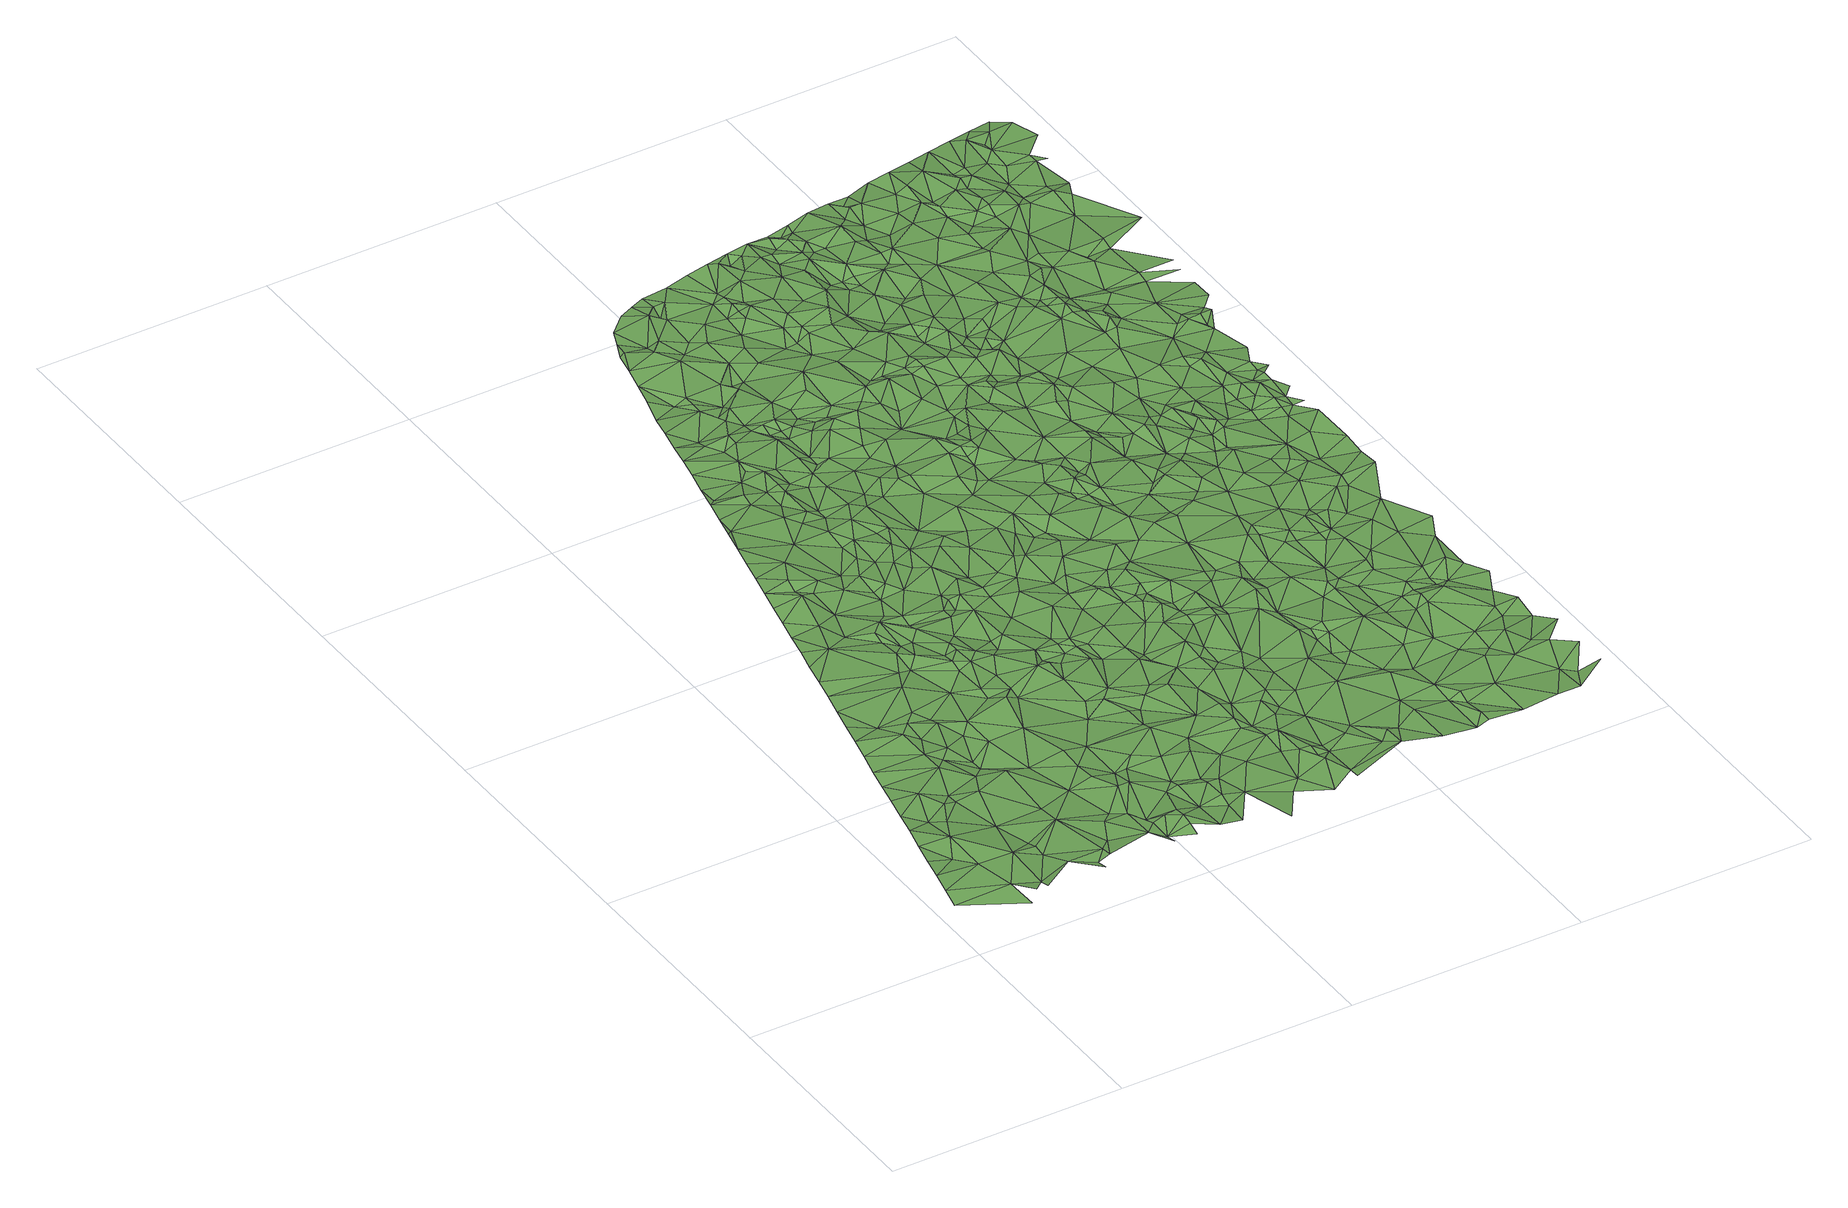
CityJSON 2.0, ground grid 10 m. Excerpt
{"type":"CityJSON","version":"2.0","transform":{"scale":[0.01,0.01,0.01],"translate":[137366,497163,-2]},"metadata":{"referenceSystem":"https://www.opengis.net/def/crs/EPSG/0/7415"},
"CityObjects":{
"plantcover1":{"type":"PlantCover","attributes":{"3df_class":"Forest","bgt_fysiekvoorkomen":"grasland agrarisch","bgt_status":"bestaand","identificatienamespace":"NL.IMGeo","begroeidterreindeeloptalud":"false","relatievehoogteligging":0,"aantal_punten":0},"geometry":[{"type":"MultiSurface","lod":"1","boundaries":[[[0,1,2]],[[0,3,4]],[[5,2,1]],[[6,7,4]],[[0,2,3]],[[8,7,6]],[[6,4,3]],[[6,9,8]],[[8,9,10]],[[3,9,6]],[[2,11,12]],[[10,13,14]],[[3,2,15]],[[10,9,13]],[[9,3,15]],[[15,2,12]],[[9,16,13]],[[14,17,18]],[[17,14,13]],[[19,12,20]],[[17,21,18]],[[9,22,16]],[[13,16,23]],[[15,22,9]],[[12,24,15]],[[13,23,17]],[[24,12,19]],[[23,16,25]],[[15,24,26]],[[15,26,27]],[[25,16,22]],[[27,22,15]],[[17,23,28]],[[21,17,29]],[[30,21,29]],[[25,28,23]],[[31,30,32]],[[28,29,17]],[[24,19,33]],[[25,22,34]],[[24,35,26]],[[36,37,19]],[[28,25,34]],[[26,35,27]],[[27,35,22]],[[30,29,32]],[[33,19,37]],[[31,38,39]],[[24,33,35]],[[40,41,39]],[[22,42,34]],[[28,34,43]],[[28,43,29]],[[31,32,38]],[[44,33,37]],[[42,22,35]],[[40,45,41]],[[39,38,40]],[[32,29,46]],[[44,47,33]],[[29,43,46]],[[33,47,35]],[[38,32,48]],[[49,43,34]],[[34,42,49]],[[32,46,50]],[[48,32,50]],[[40,38,51]],[[46,43,52]],[[53,35,47]],[[47,44,54]],[[38,48,51]],[[46,55,50]],[[55,46,52]],[[49,52,43]],[[56,42,35]],[[57,45,40]],[[57,58,45]],[[51,59,40]],[[60,35,53]],[[48,50,61]],[[48,61,51]],[[42,56,49]],[[54,53,47]],[[50,55,62]],[[60,56,35]],[[63,52,49]],[[64,55,52]],[[59,57,40]],[[58,65,66]],[[51,67,59]],[[61,50,62]],[[68,69,66]],[[51,61,67]],[[63,49,56]],[[63,64,52]],[[64,62,55]],[[53,54,70]],[[53,70,60]],[[71,69,68]],[[72,73,54]],[[65,58,57]],[[73,74,54]],[[61,75,67]],[[62,75,61]],[[54,74,70]],[[71,68,76]],[[68,66,65]],[[62,64,75]],[[60,77,56]],[[74,78,70]],[[79,59,67]],[[77,60,70]],[[56,80,63]],[[81,74,73]],[[59,79,57]],[[74,81,78]],[[82,64,63]],[[56,77,83]],[[73,84,85]],[[56,83,80]],[[67,75,79]],[[73,86,81]],[[87,76,68]],[[88,70,78]],[[64,82,75]],[[86,73,85]],[[87,89,76]],[[81,90,78]],[[63,80,91]],[[77,70,88]],[[63,91,82]],[[86,90,81]],[[92,65,57]],[[93,87,68]],[[65,94,68]],[[92,57,79]],[[83,77,95]],[[80,83,95]],[[85,96,86]],[[90,97,78]],[[88,78,97]],[[98,89,99]],[[93,68,100]],[[75,101,79]],[[77,88,95]],[[99,89,87]],[[82,102,75]],[[86,103,90]],[[100,68,94]],[[92,94,65]],[[80,104,91]],[[103,86,96]],[[99,105,98]],[[104,80,95]],[[91,104,82]],[[75,102,101]],[[106,87,93]],[[95,88,107]],[[90,103,97]],[[94,92,108]],[[109,92,79]],[[79,101,110]],[[100,111,93]],[[106,99,87]],[[112,113,105]],[[114,88,97]],[[88,114,107]],[[105,99,115]],[[79,110,109]],[[100,94,116]],[[94,108,116]],[[108,92,117]],[[112,105,115]],[[93,111,118]],[[95,107,119]],[[106,93,118]],[[103,96,120]],[[97,103,121]],[[95,119,104]],[[82,122,102]],[[111,100,116]],[[117,92,109]],[[123,120,96]],[[114,97,121]],[[104,124,82]],[[110,101,125]],[[106,126,99]],[[116,108,127]],[[99,126,115]],[[118,111,116]],[[125,101,102]],[[113,128,129]],[[128,113,112]],[[124,122,82]],[[130,108,117]],[[131,121,103]],[[108,130,127]],[[120,132,103]],[[109,110,133]],[[118,116,127]],[[114,134,107]],[[102,122,125]],[[135,112,115]],[[132,131,103]],[[119,107,134]],[[126,135,115]],[[110,125,136]],[[117,109,133]],[[121,137,114]],[[138,106,118]],[[126,106,139]],[[129,128,140]],[[133,110,136]],[[130,117,141]],[[127,142,118]],[[112,135,128]],[[121,131,137]],[[141,117,133]],[[127,130,143]],[[104,119,144]],[[145,120,123]],[[139,135,126]],[[145,132,120]],[[130,141,143]],[[127,143,142]],[[118,142,146]],[[147,106,138]],[[148,140,149]],[[138,118,150]],[[147,139,106]],[[151,131,132]],[[141,133,152]],[[118,146,150]],[[104,153,124]],[[154,114,137]],[[122,155,125]],[[156,133,136]],[[131,151,137]],[[134,114,154]],[[143,141,152]],[[119,134,144]],[[145,151,132]],[[128,157,140]],[[122,124,158]],[[125,155,136]],[[156,152,133]],[[148,149,159]],[[135,160,128]],[[157,149,140]],[[142,143,161]],[[139,160,135]],[[144,153,104]],[[161,143,152]],[[147,138,150]],[[155,156,136]],[[158,162,122]],[[163,146,142]],[[139,147,164]],[[157,128,160]],[[162,155,122]],[[151,165,137]],[[166,152,156]],[[150,146,167]],[[139,168,160]],[[139,164,168]],[[142,161,163]],[[124,169,158]],[[161,152,170]],[[171,145,172]],[[154,137,165]],[[149,173,159]],[[134,154,174]],[[153,175,124]],[[145,176,151]],[[134,174,144]],[[175,169,124]],[[147,150,177]],[[166,170,152]],[[147,178,164]],[[159,173,179]],[[146,163,167]],[[180,149,157]],[[168,164,178]],[[181,182,179]],[[156,155,183]],[[183,166,156]],[[147,177,178]],[[176,165,151]],[[169,184,158]],[[168,185,160]],[[184,162,158]],[[155,162,186]],[[157,160,187]],[[173,149,180]],[[154,165,174]],[[188,181,179]],[[189,150,167]],[[177,150,189]],[[190,145,171]],[[153,191,175]],[[192,170,166]],[[155,186,193]],[[194,161,170]],[[175,191,169]],[[163,161,194]],[[190,176,145]],[[183,155,193]],[[168,178,195]],[[173,188,179]],[[192,166,183]],[[144,196,153]],[[197,186,162]],[[185,187,160]],[[167,163,198]],[[185,168,195]],[[157,199,180]],[[186,197,193]],[[182,181,200]],[[174,196,144]],[[169,201,184]],[[191,201,169]],[[170,192,194]],[[202,178,177]],[[157,187,203]],[[191,153,196]],[[204,167,198]],[[199,157,203]],[[163,194,198]],[[205,162,184]],[[182,200,206]],[[167,204,189]],[[188,200,181]],[[195,178,202]],[[197,162,205]],[[207,183,193]],[[207,193,197]],[[180,208,173]],[[209,192,183]],[[174,165,210]],[[190,171,211]],[[187,185,212]],[[195,212,185]],[[198,213,204]],[[188,173,214]],[[176,215,165]],[[198,194,213]],[[177,216,202]],[[199,217,180]],[[201,191,196]],[[204,213,189]],[[192,218,194]],[[177,189,219]],[[207,220,183]],[[203,187,212]],[[176,190,221]],[[222,184,201]],[[207,197,205]],[[217,208,180]],[[220,209,183]],[[173,208,214]],[[223,224,206]],[[218,192,209]],[[177,219,216]],[[188,214,200]],[[174,225,196]],[[184,226,205]],[[203,227,199]],[[195,202,228]],[[200,223,206]],[[212,195,228]],[[189,213,229]],[[217,199,227]],[[210,225,174]],[[194,230,213]],[[212,231,203]],[[215,210,165]],[[207,232,220]],[[233,234,224]],[[207,205,232]],[[221,215,176]],[[235,201,196]],[[222,236,184]],[[218,230,194]],[[237,190,211]],[[208,217,238]],[[222,201,235]],[[189,229,219]],[[209,220,239]],[[208,238,214]],[[240,221,190]],[[184,236,226]],[[241,202,216]],[[227,203,231]],[[232,239,220]],[[232,205,226]],[[227,242,217]],[[202,241,228]],[[200,214,243]],[[244,212,228]],[[217,242,238]],[[190,237,240]],[[245,233,224]],[[246,234,247]],[[213,248,229]],[[244,231,212]],[[223,245,224]],[[230,248,213]],[[216,219,241]],[[214,238,249]],[[200,250,223]],[[233,247,234]],[[243,250,200]],[[239,232,251]],[[251,232,226]],[[225,252,196]],[[214,249,243]],[[253,218,209]],[[254,235,196]],[[253,209,239]],[[229,255,219]],[[211,256,237]],[[210,257,225]],[[249,238,258]],[[223,250,243]],[[215,257,210]],[[218,259,230]],[[227,260,242]],[[227,231,260]],[[261,215,221]],[[196,252,254]],[[240,261,221]],[[248,255,229]],[[238,242,262]],[[263,244,228]],[[241,263,228]],[[263,231,244]],[[235,264,222]],[[243,249,258]],[[265,251,226]],[[266,240,237]],[[241,219,267]],[[261,257,215]],[[238,262,258]],[[223,243,268]],[[269,239,251]],[[225,270,252]],[[265,226,236]],[[219,255,267]],[[266,271,240]],[[257,270,225]],[[253,259,218]],[[233,272,247]],[[240,271,261]],[[264,236,222]],[[245,223,273]],[[245,272,233]],[[268,243,258]],[[247,274,246]],[[275,246,274]],[[276,231,263]],[[277,248,230]],[[260,231,276]],[[278,266,237]],[[260,279,242]],[[256,278,237]],[[248,280,255]],[[242,279,262]],[[270,254,252]],[[254,264,235]],[[278,271,266]],[[251,265,269]],[[241,281,263]],[[245,273,272]],[[282,261,271]],[[261,283,257]],[[253,239,284]],[[259,277,230]],[[285,275,286]],[[265,236,287]],[[278,282,271]],[[287,236,288]],[[289,268,258]],[[264,288,236]],[[239,269,284]],[[258,262,289]],[[257,290,270]],[[241,267,291]],[[277,280,248]],[[292,247,272]],[[268,293,223]],[[276,263,281]],[[223,293,273]],[[286,275,274]],[[294,267,255]],[[281,241,291]],[[257,283,290]],[[285,286,295]],[[262,279,289]],[[270,296,254]],[[280,294,255]],[[292,274,247]],[[260,276,297]],[[298,259,253]],[[260,297,279]],[[282,299,261]],[[296,264,254]],[[272,273,300]],[[268,289,301]],[[302,303,256]],[[299,283,261]],[[304,282,278]],[[256,305,278]],[[291,267,294]],[[265,287,306]],[[298,253,284]],[[295,286,307]],[[265,306,269]],[[308,287,288]],[[308,288,264]],[[309,277,259]],[[310,276,281]],[[301,293,268]],[[290,311,270]],[[286,274,312]],[[292,272,313]],[[283,314,290]],[[273,293,300]],[[307,286,312]],[[259,298,309]],[[310,297,276]],[[300,313,272]],[[277,315,280]],[[316,264,296]],[[301,289,317]],[[318,274,292]],[[282,304,299]],[[289,279,319]],[[270,320,296]],[[280,315,294]],[[299,314,283]],[[291,321,281]],[[297,319,279]],[[278,305,304]],[[270,311,320]],[[316,308,264]],[[314,311,290]],[[312,274,322]],[[284,269,323]],[[317,324,301]],[[294,321,291]],[[325,317,289]],[[274,318,322]],[[301,324,293]],[[292,326,318]],[[322,307,312]],[[326,292,313]],[[256,303,305]],[[327,328,329]],[[330,327,295]],[[284,331,298]],[[293,332,300]],[[308,333,287]],[[296,334,316]],[[330,295,307]],[[300,335,313]],[[287,333,306]],[[336,277,309]],[[325,289,319]],[[332,335,300]],[[269,306,323]],[[336,315,277]],[[317,325,324]],[[322,318,326]],[[304,337,299]],[[297,310,338]],[[298,339,309]],[[324,340,293]],[[320,334,296]],[[281,341,310]],[[293,340,332]],[[314,299,342]],[[314,342,311]],[[328,343,329]],[[344,328,327]],[[345,308,316]],[[345,316,334]],[[284,323,331]],[[305,337,304]],[[319,297,338]],[[346,313,335]],[[321,347,281]],[[332,348,335]],[[349,294,315]],[[298,350,339]],[[350,298,331]],[[332,340,348]],[[351,307,322]],[[349,321,294]],[[348,346,335]],[[326,313,352]],[[353,338,310]],[[327,330,344]],[[341,281,347]],[[311,354,320]],[[355,343,328]],[[356,340,324]],[[339,357,309]],[[309,357,336]],[[322,326,358]],[[351,330,307]],[[359,334,320]],[[325,360,324]],[[361,348,340]],[[345,334,359]],[[346,352,313]],[[305,362,337]],[[311,342,354]],[[323,306,363]],[[353,310,341]],[[315,336,364]],[[365,308,345]],[[366,350,331]],[[346,348,361]],[[355,328,344]],[[308,365,333]],[[323,366,331]],[[367,306,333]],[[325,319,368]],[[305,303,362]],[[337,369,299]],[[343,355,370]],[[306,367,363]],[[364,349,315]],[[349,347,321]],[[340,356,361]],[[351,322,358]],[[299,369,342]],[[323,371,366]],[[372,339,350]],[[319,338,373]],[[323,363,371]],[[324,360,356]],[[358,326,352]],[[362,374,337]],[[375,359,320]],[[375,320,354]],[[346,361,376]],[[372,350,366]],[[338,353,373]],[[303,374,362]],[[372,357,339]],[[368,377,325]],[[333,365,378]],[[379,355,344]],[[341,380,353]],[[325,377,360]],[[367,333,381]],[[382,336,357]],[[319,373,368]],[[383,364,336]],[[352,346,384]],[[344,330,385]],[[381,333,378]],[[371,363,386]],[[351,358,387]],[[366,371,388]],[[346,376,384]],[[359,389,345]],[[363,367,386]],[[380,373,353]],[[390,361,356]],[[344,385,379]],[[389,365,345]],[[382,383,336]],[[303,391,374]],[[355,392,370]],[[330,351,393]],[[361,390,376]],[[349,394,347]],[[388,371,386]],[[354,342,395]],[[347,396,341]],[[358,352,397]],[[366,398,372]],[[349,364,394]],[[387,393,351]],[[367,399,386]],[[398,366,388]],[[387,358,397]],[[400,337,374]],[[367,381,399]],[[379,392,355]],[[370,392,401]],[[393,385,330]],[[341,402,380]],[[360,403,356]],[[378,365,389]],[[354,395,375]],[[400,369,337]],[[364,383,394]],[[342,369,395]],[[403,390,356]],[[379,385,404]],[[378,405,381]],[[396,347,394]],[[393,387,397]],[[377,406,360]],[[407,377,368]],[[372,408,357]],[[373,407,368]],[[376,390,409]],[[382,357,410]],[[352,384,411]],[[388,386,412]],[[413,383,382]],[[399,412,386]],[[341,396,402]],[[414,374,391]],[[413,394,383]],[[359,375,415]],[[399,381,416]],[[360,406,403]],[[417,389,359]],[[376,418,384]],[[405,378,389]],[[398,388,412]],[[372,398,419]],[[403,409,390]],[[420,373,380]],[[421,401,392]],[[385,393,422]],[[379,404,423]],[[406,377,407]],[[422,404,385]],[[423,392,379]],[[381,405,416]],[[410,357,408]],[[397,352,424]],[[410,413,382]],[[418,376,409]],[[414,400,374]],[[416,412,399]],[[393,397,425]],[[398,412,419]],[[426,394,413]],[[372,419,408]],[[380,402,420]],[[418,411,384]],[[417,359,415]],[[427,375,395]],[[417,405,389]],[[428,396,394]],[[429,402,396]],[[411,424,352]],[[403,430,409]],[[426,413,410]],[[403,406,430]],[[395,369,431]],[[432,421,392]],[[407,373,433]],[[434,392,423]],[[435,414,391]],[[405,436,416]],[[405,417,436]],[[437,422,393]],[[394,426,428]],[[392,434,432]],[[404,422,438]],[[404,438,423]],[[439,429,396]],[[418,409,430]],[[397,424,425]],[[427,415,375]],[[425,437,393]],[[432,440,421]],[[369,400,441]],[[407,442,406]],[[439,396,428]],[[373,420,433]],[[443,402,429]],[[412,416,444]],[[445,434,423]],[[419,412,446]],[[431,369,447]],[[442,430,406]],[[436,417,415]],[[418,424,411]],[[448,395,431]],[[445,432,434]],[[449,408,419]],[[414,450,400]],[[416,436,444]],[[408,449,410]],[[402,443,420]],[[445,440,432]],[[369,441,447]],[[443,429,439]],[[427,395,451]],[[430,452,418]],[[451,395,448]],[[433,442,407]],[[453,422,437]],[[450,414,435]],[[438,422,453]],[[454,426,410]],[[455,428,426]],[[446,412,444]],[[456,448,431]],[[438,457,423]],[[415,458,436]],[[443,459,420]],[[423,457,445]],[[460,424,418]],[[425,461,437]],[[441,400,462]],[[439,428,463]],[[464,430,442]],[[465,440,445]],[[466,415,427]],[[456,431,447]],[[452,430,464]],[[420,467,433]],[[459,467,420]],[[460,418,452]],[[462,400,450]],[[427,451,468]],[[426,469,455]],[[424,470,425]],[[436,471,444]],[[449,472,410]],[[468,466,427]],[[435,473,474]],[[474,450,435]],[[475,449,419]],[[475,419,446]],[[442,433,476]],[[463,428,455]],[[477,459,443]],[[478,451,448]],[[456,478,448]],[[454,469,426]],[[438,453,479]],[[415,466,458]],[[467,476,433]],[[436,458,471]],[[480,443,439]],[[459,477,467]],[[453,437,461]],[[468,451,478]],[[472,454,410]],[[481,446,444]],[[464,442,482]],[[460,452,464]],[[466,468,483]],[[461,425,470]],[[438,479,457]],[[474,484,450]],[[447,441,485]],[[457,465,445]],[[486,476,467]],[[486,467,477]],[[483,468,478]],[[487,462,450]],[[488,439,463]],[[485,441,462]],[[477,443,480]],[[487,450,484]],[[471,481,444]],[[489,424,460]],[[463,455,490]],[[469,490,455]],[[466,491,458]],[[453,492,479]],[[486,493,476]],[[489,470,424]],[[494,442,476]],[[473,495,474]],[[480,439,488]],[[456,447,496]],[[446,481,475]],[[482,442,497]],[[498,472,449]],[[474,495,484]],[[471,458,491]],[[469,499,490]],[[449,475,498]],[[454,499,469]],[[500,460,464]],[[479,492,501]],[[478,456,502]],[[500,464,482]],[[479,503,457]],[[461,504,453]],[[490,505,463]],[[504,492,453]],[[477,506,486]],[[479,501,503]],[[466,483,507]],[[508,465,457]],[[509,493,486]],[[496,447,485]],[[476,493,494]],[[489,460,510]],[[472,511,454]],[[470,512,461]],[[483,478,502]],[[513,481,471]],[[466,514,491]],[[499,454,511]],[[515,471,491]],[[499,505,490]],[[506,477,480]],[[497,442,516]],[[487,517,462]],[[516,442,494]],[[457,503,518]],[[484,517,487]],[[460,500,510]],[[492,519,501]],[[513,475,481]],[[488,463,520]],[[521,465,508]],[[520,463,505]],[[504,461,512]],[[508,457,518]],[[506,509,486]],[[503,501,519]],[[515,513,471]],[[500,482,497]],[[502,456,496]],[[522,499,511]],[[523,480,488]],[[494,493,509]],[[504,519,492]],[[505,499,522]],[[470,524,512]],[[507,514,466]],[[503,525,518]],[[495,517,484]],[[526,485,462]],[[491,514,515]],[[525,503,519]],[[498,527,472]],[[528,470,489]],[[529,510,500]],[[475,530,498]],[[502,507,483]],[[531,489,510]],[[512,532,504]],[[522,533,505]],[[532,512,524]],[[472,534,511]],[[520,505,535]],[[470,528,524]],[[536,523,488]],[[537,494,509]],[[533,535,505]],[[537,509,506]],[[508,518,538]],[[536,488,520]],[[531,510,529]],[[539,519,504]],[[540,480,523]],[[513,515,541]],[[538,518,525]],[[496,485,542]],[[511,534,522]],[[480,540,506]],[[521,508,543]],[[530,527,498]],[[516,494,537]],[[532,539,504]],[[525,519,544]],[[545,462,517]],[[546,475,513]],[[500,497,547]],[[515,514,541]],[[547,529,500]],[[531,528,489]],[[522,548,533]],[[535,536,520]],[[527,534,472]],[[549,497,516]],[[539,544,519]],[[502,496,550]],[[533,548,535]],[[524,551,532]],[[462,545,526]],[[542,485,526]],[[536,540,523]],[[552,507,502]],[[538,525,544]],[[537,506,553]],[[495,554,517]],[[555,514,507]],[[531,529,556]],[[548,536,535]],[[551,524,528]],[[557,508,538]],[[547,497,549]],[[557,543,508]],[[513,541,546]],[[556,529,547]],[[550,496,542]],[[558,530,475]],[[552,555,507]],[[553,506,540]],[[559,502,550]],[[560,516,537]],[[552,502,561]],[[532,562,539]],[[522,534,563]],[[564,527,530]],[[522,565,548]],[[566,541,514]],[[558,475,546]],[[561,502,559]],[[567,544,539]],[[537,553,568]],[[560,549,516]],[[566,514,555]],[[562,532,551]],[[556,547,569]],[[564,534,527]],[[547,549,569]],[[531,556,570]],[[552,571,555]],[[572,528,531]],[[557,538,573]],[[574,551,528]],[[536,548,575]],[[576,538,544]],[[546,541,577]],[[565,522,563]],[[560,537,568]],[[556,569,578]],[[542,579,550]],[[575,540,536]],[[562,567,539]],[[580,543,557]],[[581,545,517]],[[582,552,561]],[[550,579,559]],[[570,556,578]],[[564,530,558]],[[571,552,582]],[[576,573,538]],[[571,566,555]],[[583,557,573]],[[584,577,541]],[[540,585,553]],[[572,531,570]],[[566,584,541]],[[549,586,569]],[[572,574,528]],[[526,587,542]],[[567,576,544]],[[517,554,588]],[[589,526,545]],[[546,577,590]],[[568,553,585]],[[583,580,557]],[[591,534,564]],[[563,534,592]],[[586,549,560]],[[593,551,574]],[[594,561,559]],[[593,562,551]],[[546,590,558]],[[578,569,595]],[[565,596,548]],[[573,597,583]],[[575,548,596]],[[598,560,568]],[[517,588,581]],[[592,534,591]],[[570,578,595]],[[589,587,526]],[[594,582,561]],[[545,581,589]],[[599,579,542]],[[540,575,600]],[[568,585,598]],[[594,559,579]],[[569,586,595]],[[583,597,580]],[[601,585,540]],[[599,542,587]],[[576,602,573]],[[566,603,584]],[[590,577,604]],[[572,605,574]],[[577,584,604]],[[601,540,600]],[[606,567,562]],[[602,597,573]],[[605,593,574]],[[563,607,565]],[[607,563,592]],[[598,608,560]],[[582,609,571]],[[606,576,567]],[[610,566,571]],[[554,611,588]],[[572,570,612]],[[593,606,562]],[[612,570,595]],[[603,604,584]],[[613,564,558]],[[614,586,560]],[[613,591,564]],[[614,560,608]],[[597,615,580]],[[608,598,616]],[[617,594,579]],[[618,582,594]],[[575,596,619]],[[591,620,592]],[[598,585,621]],[[593,605,622]],[[575,619,600]],[[617,579,599]],[[566,623,603]],[[605,572,624]],[[581,625,589]],[[626,558,590]],[[576,627,602]],[[625,587,589]],[[586,628,595]],[[571,609,610]],[[602,615,597]],[[629,585,601]],[[572,612,630]],[[606,631,576]],[[582,618,609]],[[604,626,590]],[[592,632,607]],[[614,608,616]],[[598,621,616]],[[633,601,600]],[[634,594,617]],[[619,633,600]],[[565,635,596]],[[631,627,576]],[[596,636,619]],[[630,624,572]],[[607,635,565]],[[614,628,586]],[[637,612,595]],[[613,620,591]],[[605,624,622]],[[588,611,638]],[[634,618,594]],[[603,639,604]],[[620,632,592]],[[640,606,593]],[[627,641,602]],[[566,610,642]],[[595,628,637]],[[641,615,602]],[[566,642,623]],[[626,613,558]],[[636,633,619]],[[643,581,588]],[[644,625,581]],[[645,585,629]],[[646,593,622]],[[596,647,636]],[[623,639,603]],[[621,585,645]],[[648,631,606]],[[599,587,649]],[[650,617,599]],[[630,612,651]],[[652,629,601]],[[632,635,607]],[[643,644,581]],[[650,634,617]],[[653,614,616]],[[630,651,624]],[[625,654,587]],[[635,647,596]],[[636,647,633]],[[653,616,621]],[[637,655,612]],[[640,648,606]],[[611,656,638]],[[639,657,604]],[[633,658,601]],[[628,659,637]],[[646,640,593]],[[660,615,641]],[[626,604,657]],[[661,627,631]],[[662,618,634]],[[641,627,663]],[[610,609,664]],[[665,620,613]],[[655,651,612]],[[624,666,622]],[[648,661,631]],[[609,618,667]],[[658,652,601]],[[620,665,632]],[[652,645,629]],[[614,668,628]],[[659,655,637]],[[653,621,669]],[[654,649,587]],[[650,599,649]],[[669,621,645]],[[660,670,615]],[[638,671,588]],[[650,662,634]],[[642,610,664]],[[672,639,623]],[[647,658,633]],[[628,673,659]],[[661,663,627]],[[674,624,651]],[[641,663,660]],[[642,672,623]],[[675,648,640]],[[646,622,666]],[[670,676,615]],[[668,614,653]],[[675,661,648]],[[662,677,618]],[[664,609,667]],[[639,672,657]],[[678,635,632]],[[679,613,626]],[[671,643,588]],[[668,673,628]],[[624,674,666]],[[677,667,618]],[[635,680,647]],[[655,674,651]],[[681,665,613]],[[665,678,632]],[[644,682,625]],[[645,652,683]],[[659,684,655]],[[653,669,685]],[[685,669,645]],[[673,684,659]],[[657,686,626]],[[640,687,675]],[[646,687,640]],[[658,683,652]],[[647,680,658]],[[660,688,670]],[[689,657,672]],[[681,613,679]],[[663,688,660]],[[675,690,661]],[[625,682,654]],[[691,662,650]],[[661,692,663]],[[643,693,644]],[[670,694,676]],[[686,657,689]],[[687,695,675]],[[678,696,635]],[[662,691,677]],[[635,697,680]],[[685,645,698]],[[683,698,645]],[[685,699,653]],[[668,700,673]],[[670,688,694]],[[699,668,653]],[[673,701,684]],[[695,690,675]],[[666,702,646]],[[690,692,661]],[[664,703,642]],[[663,704,688]],[[700,701,673]],[[642,703,672]],[[705,689,672]],[[650,649,706]],[[707,674,655]],[[692,704,663]],[[665,708,678]],[[696,697,635]],[[709,658,680]],[[684,707,655]],[[650,706,691]],[[710,626,686]],[[711,687,646]],[[666,674,712]],[[686,689,705]],[[679,626,710]],[[693,682,644]],[[649,654,713]],[[668,714,700]],[[688,715,694]],[[694,716,676]],[[677,717,667]],[[664,667,718]],[[709,680,697]],[[719,665,681]],[[708,696,678]],[[699,714,668]],[[711,695,687]],[[704,715,688]],[[677,691,717]],[[720,705,672]],[[658,721,683]],[[700,714,701]],[[711,646,702]],[[690,722,692]],[[701,723,684]],[[712,702,666]],[[722,704,692]],[[711,690,695]],[[682,713,654]],[[719,708,665]],[[672,703,720]],[[649,713,706]],[[715,716,694]],[[724,681,679]],[[725,685,698]],[[699,685,725]],[[684,726,707]],[[664,718,703]],[[727,658,709]],[[701,714,723]],[[696,728,697]],[[729,698,683]],[[730,709,697]],[[723,726,684]],[[674,707,731]],[[732,686,705]],[[674,731,712]],[[691,706,733]],[[722,690,734]],[[717,691,735]],[[696,708,736]],[[728,730,697]],[[727,721,658]],[[724,679,710]],[[737,719,681]],[[738,708,719]],[[711,739,690]],[[704,740,715]],[[722,740,704]],[[667,717,741]],[[696,736,728]],[[721,729,683]],[[742,702,712]],[[686,732,710]],[[691,733,735]],[[709,730,727]],[[742,711,702]],[[732,705,720]],[[737,681,724]],[[667,741,718]],[[736,708,738]],[[716,715,743]],[[698,729,725]],[[734,690,744]],[[744,690,739]],[[730,728,745]],[[726,746,707]],[[722,734,740]],[[699,747,714]],[[714,748,723]],[[731,742,712]],[[749,720,703]],[[730,750,727]],[[717,735,741]],[[728,736,751]],[[745,750,730]],[[723,746,726]],[[740,743,715]],[[728,751,745]],[[752,739,711]],[[736,738,753]],[[742,752,711]],[[718,749,703]],[[746,731,707]],[[724,710,754]],[[732,720,755]],[[738,719,756]],[[725,747,699]],[[727,757,721]],[[758,737,724]],[[745,751,759]],[[751,736,760]],[[710,732,761]],[[721,757,729]],[[734,744,762]],[[740,734,762]],[[720,749,755]],[[760,736,753]],[[737,756,719]],[[744,739,763]],[[760,759,751]],[[764,750,745]],[[748,746,723]],[[752,763,739]],[[754,758,724]],[[741,765,718]],[[754,710,761]],[[753,738,756]],[[759,764,745]],[[744,763,762]],[[766,727,750]],[[731,767,742]],[[714,768,748]],[[740,769,743]],[[718,765,749]],[[767,752,742]],[[732,755,761]],[[760,764,759]],[[758,756,737]],[[770,760,753]],[[727,766,757]],[[746,771,731]],[[729,772,725]],[[747,768,714]],[[762,773,740]],[[767,763,752]],[[764,766,750]],[[731,771,767]],[[740,773,769]],[[770,764,760]],[[754,756,758]],[[774,743,769]],[[762,763,775]],[[729,757,772]],[[754,761,776]],[[775,773,762]],[[770,753,777]],[[778,746,748]],[[756,754,776]],[[746,778,771]],[[777,753,756]],[[779,747,725]],[[757,766,780]],[[769,773,781]],[[764,770,782]],[[774,769,781]],[[749,783,755]],[[725,772,779]],[[755,783,761]],[[768,778,748]],[[757,780,772]],[[763,767,784]],[[771,785,767]],[[775,763,786]],[[774,781,787]],[[788,768,747]],[[789,776,761]],[[790,756,776]],[[791,782,770]],[[766,764,792]],[[791,770,777]],[[781,773,793]],[[768,794,778]],[[785,771,778]],[[794,768,788]],[[787,781,793]],[[782,792,764]],[[774,787,795]],[[773,775,796]],[[797,780,766]],[[798,788,747]],[[799,747,779]],[[784,786,763]],[[777,756,800]],[[747,799,798]],[[761,783,789]],[[773,796,793]],[[782,791,801]],[[787,793,795]],[[790,800,756]],[[802,794,788]],[[803,778,794]],[[792,797,766]],[[802,788,798]],[[804,767,785]],[[790,776,805]],[[779,772,806]],[[796,775,786]],[[777,807,791]],[[782,801,792]],[[808,799,779]],[[808,798,799]],[[809,785,778]],[[805,776,789]],[[801,791,810]],[[811,780,797]],[[803,794,802]],[[812,784,767]],[[772,780,813]],[[803,809,778]],[[807,777,800]],[[808,779,814]],[[802,798,815]],[[814,779,806]],[[804,812,767]],[[815,798,808]],[[810,791,816]],[[817,795,793]],[[791,807,816]],[[792,801,818]],[[803,802,815]],[[818,801,810]],[[813,780,811]],[[806,772,813]],[[819,797,792]],[[814,820,808]],[[819,811,797]],[[796,821,793]],[[800,790,822]],[[814,806,823]],[[822,790,805]],[[824,792,818]],[[807,800,825]],[[818,810,826]],[[819,792,824]],[[814,823,820]],[[826,810,816]],[[808,827,815]],[[828,785,809]],[[786,829,796]],[[808,820,827]],[[793,821,817]],[[804,785,828]],[[803,830,809]],[[784,831,786]],[[816,807,825]],[[812,832,784]],[[819,833,811]],[[834,803,815]],[[813,823,806]],[[825,800,822]],[[824,818,835]],[[835,818,826]],[[827,820,823]],[[836,826,816]],[[816,825,836]],[[833,819,824]],[[813,811,833]],[[796,829,821]],[[803,834,830]],[[831,784,832]],[[830,828,809]],[[786,831,829]],[[835,826,837]],[[836,837,826]],[[815,827,838]],[[836,825,839]],[[824,835,840]],[[804,841,812]],[[834,815,842]],[[828,830,834]],[[843,835,837]],[[833,824,844]],[[823,813,845]],[[846,821,829]],[[815,838,842]],[[817,821,847]],[[836,848,837]],[[843,840,835]],[[827,823,849]],[[812,841,832]],[[824,840,844]],[[832,850,831]],[[841,804,828]],[[829,831,851]],[[852,828,834]],[[829,853,846]],[[821,846,847]],[[851,853,829]],[[849,823,845]],[[854,813,833]],[[849,838,827]],[[832,841,850]],[[855,840,843]],[[845,813,856]],[[831,857,851]],[[850,857,831]],[[844,840,855]],[[833,844,858]],[[859,828,852]],[[834,860,852]],[[856,813,854]],[[861,846,853]],[[834,842,862]],[[863,853,851]],[[846,861,847]],[[854,833,858]],[[859,841,828]],[[864,849,845]],[[864,845,856]],[[865,857,850]],[[865,850,841]],[[857,863,851]],[[866,842,838]],[[862,860,834]],[[859,852,860]],[[838,849,866]],[[853,863,861]],[[867,856,854]],[[864,856,868]],[[869,847,861]],[[868,856,867]],[[857,865,870]],[[862,842,871]],[[863,857,872]],[[857,870,872]],[[849,864,873]],[[874,860,862]],[[842,866,871]],[[854,875,867]],[[865,841,876]],[[873,864,868]],[[876,841,859]],[[867,875,868]],[[863,877,861]],[[878,863,872]],[[870,865,876]],[[878,877,863]],[[875,873,868]],[[879,860,874]],[[861,877,880]],[[862,881,874]],[[882,872,870]],[[869,861,883]],[[849,873,884]],[[849,885,866]],[[886,859,860]],[[881,862,871]],[[882,878,872]],[[861,880,883]],[[876,882,870]],[[859,887,876]],[[877,878,888]],[[849,884,885]],[[877,888,880]],[[881,879,874]],[[878,882,888]],[[866,889,871]],[[879,886,860]],[[888,890,880]],[[886,887,859]],[[880,890,883]],[[891,882,876]],[[887,891,876]],[[871,892,881]],[[893,888,882]],[[893,882,891]],[[888,894,890]],[[895,883,890]],[[888,893,894]],[[887,896,891]],[[886,896,887]],[[897,893,891]],[[898,879,881]],[[890,894,899]],[[899,895,890]],[[897,891,896]],[[898,886,879]],[[894,893,900]],[[896,886,901]],[[902,893,897]],[[894,900,903]],[[900,893,902]],[[899,894,903]],[[901,886,898]],[[895,899,904]],[[905,897,896]],[[905,896,901]],[[899,903,906]],[[903,900,907]],[[905,902,897]],[[906,908,899]],[[900,902,907]],[[908,906,903]],[[904,899,908]],[[907,902,909]],[[908,903,910]],[[911,904,908]],[[912,903,907]],[[910,903,912]],[[911,908,910]]]}]}
},
"vertices":[
[82,367,119],[61,269,119],[314,284,111],[264,434,130],[103,465,121],[314,134,116],[214,534,110],[124,562,118],[145,660,118],[264,634,134],[167,757,122],[364,184,131],[414,234,114],[264,784,107],[188,855,119],[414,434,127],[314,734,123],[314,934,128],[209,953,121],[564,284,120],[414,184,129],[230,1050,118],[464,634,103],[364,834,123],[514,384,108],[414,834,113],[514,434,115],[514,484,99],[414,884,109],[464,1034,128],[251,1148,118],[272,1245,124],[464,1134,128],[714,284,120],[514,834,124],[664,534,122],[664,184,119],[664,234,109],[464,1284,127],[293,1343,124],[414,1384,111],[315,1441,121],[664,634,107],[564,934,110],[714,234,127],[336,1538,122],[514,1084,113],[764,334,108],[514,1234,116],[664,884,132],[564,1134,119],[514,1334,127],[614,984,95],[814,434,117],[914,284,120],[614,1034,95],[814,684,104],[614,1534,133],[357,1636,125],[564,1384,128],[864,484,102],[614,1284,122],[664,1184,106],[764,884,105],[714,1084,123],[664,1634,119],[378,1733,125],[614,1334,106],[514,1884,131],[399,1831,124],[914,434,114],[420,1928,124],[964,184,124],[964,234,111],[964,334,114],[714,1234,123],[441,2026,123],[964,584,129],[964,384,98],[764,1434,111],[914,784,118],[1014,334,132],[864,1084,126],[914,684,130],[1064,184,117],[1064,234,134],[1064,284,144],[564,2034,126],[1014,584,129],[463,2124,124],[1064,334,138],[914,884,128],[714,1634,110],[614,1934,115],[714,1734,127],[1014,684,106],[1164,184,122],[1114,484,107],[484,2221,123],[614,2234,125],[714,1834,114],[864,1334,109],[914,1284,127],[1164,334,112],[1014,884,109],[505,2319,123],[664,2084,107],[1064,684,108],[764,1684,131],[864,1534,112],[864,1384,122],[714,1884,129],[614,2334,133],[526,2416,124],[1164,534,106],[614,2284,110],[764,1784,110],[864,1584,127],[764,1934,129],[1114,734,122],[1262,284,111],[1164,484,120],[964,1284,103],[1262,184,106],[1114,1034,102],[964,1334,117],[664,2234,114],[814,1784,108],[664,2434,133],[547,2514,123],[864,1634,119],[1262,434,126],[1262,334,130],[914,1534,136],[1214,684,109],[714,2284,124],[964,1434,114],[1262,484,111],[814,1984,106],[764,2184,122],[568,2612,122],[914,1634,131],[864,1834,120],[914,1684,129],[1262,834,131],[1362,334,105],[864,1884,104],[864,2084,101],[589,2709,121],[614,2734,110],[864,1934,118],[1312,434,124],[964,1584,136],[1262,884,115],[1312,634,128],[1114,1384,135],[1014,1534,129],[764,2534,117],[1164,1134,103],[611,2807,119],[814,2284,106],[964,1734,111],[1164,1284,113],[1014,1834,118],[864,2134,102],[1412,584,104],[1064,1584,104],[1014,1884,118],[864,2234,119],[1214,1084,126],[1064,1634,110],[1512,234,111],[1412,84,128],[764,2834,115],[1362,734,107],[1262,984,115],[1462,484,115],[964,2084,109],[914,2134,126],[632,2904,122],[814,2684,129],[664,2934,110],[653,3002,119],[1164,1484,125],[1262,1134,129],[914,2334,119],[1164,1384,128],[914,2434,105],[764,2884,128],[1064,1984,106],[1562,284,120],[1312,984,101],[1114,1634,124],[1164,1434,105],[1114,1834,112],[964,2284,111],[1462,834,110],[1214,1384,106],[1064,1884,100],[864,2634,114],[814,2984,106],[1362,1034,119],[1014,2234,123],[914,2534,120],[1064,1934,117],[1312,1334,121],[674,3100,123],[1262,1434,102],[864,2784,102],[1262,1534,108],[1562,684,108],[1662,184,95],[964,2434,122],[1114,1934,123],[864,2884,103],[1612,584,117],[1064,2184,109],[914,2684,119],[1214,1734,100],[1114,2134,126],[1262,1484,115],[1612,484,104],[1412,1084,115],[864,3084,122],[695,3197,119],[1562,734,122],[1362,1334,98],[964,2634,100],[1064,2334,127],[1164,2034,115],[1214,1884,104],[1014,2534,136],[1312,1434,116],[814,3234,117],[716,3295,110],[1462,1034,132],[1462,1234,123],[1712,334,126],[914,2834,119],[1312,1484,122],[1662,434,125],[1114,2284,113],[964,2684,100],[914,2984,118],[1064,2434,114],[864,3184,103],[737,3392,110],[814,3284,102],[1214,1934,116],[914,2884,119],[864,3034,106],[1362,1434,109],[1562,834,127],[1362,1684,128],[1562,984,103],[1214,2034,99],[1762,234,115],[1612,684,96],[964,2884,104],[1312,1834,122],[1064,2634,126],[1662,584,121],[1014,2834,99],[1114,2434,123],[1562,1134,108],[1462,1334,116],[1712,384,110],[1214,2234,122],[964,2984,109],[1462,1484,121],[1612,834,107],[1712,434,122],[914,3234,129],[914,3184,126],[914,3434,118],[759,3490,101],[1114,2584,127],[1362,1934,106],[1762,384,107],[1064,2784,116],[1312,1984,118],[1214,2384,99],[1762,434,102],[1712,684,114],[1462,1634,106],[780,3588,118],[864,3534,96],[1512,1284,93],[1512,1234,99],[1064,2884,114],[1712,784,114],[1262,2284,120],[964,3334,116],[1064,3134,116],[1312,2184,109],[801,3685,121],[1662,1034,122],[1164,2684,103],[1462,1734,116],[1812,634,98],[1014,3234,112],[1064,2984,122],[1762,184,119],[2012,284,120],[1862,434,124],[1962,334,108],[1612,1434,111],[914,3534,117],[1662,1234,130],[1462,1834,103],[1214,2634,103],[1762,834,115],[914,3484,118],[1014,3284,104],[1762,734,96],[1412,2034,125],[1662,1134,119],[1114,2934,103],[964,3384,99],[1214,2834,99],[1762,984,122],[1362,2284,104],[1014,3434,97],[1612,1584,112],[1114,2984,106],[1164,2934,114],[1014,3384,124],[822,3783,124],[864,3884,129],[843,3880,119],[1014,3734,126],[1562,1684,132],[1064,3184,104],[1662,1384,122],[1712,1084,105],[1064,3234,120],[1462,2034,110],[1912,484,109],[1262,2734,111],[1512,1834,121],[1114,3134,100],[1362,2584,92],[1862,784,104],[873,3949,121],[964,3834,126],[1712,1184,114],[1114,3234,128],[1412,2434,106],[1114,3184,103],[1462,2234,111],[1562,1734,115],[1064,3534,123],[1164,3334,124],[1312,2684,119],[1862,934,95],[964,3884,112],[1214,3134,99],[1562,1934,126],[1114,3484,114],[1812,1084,116],[1262,3084,116],[1164,3184,108],[2012,384,116],[1662,1534,129],[1512,2184,98],[1762,1334,106],[1612,1684,119],[1712,1484,131],[1312,2884,90],[2012,734,121],[902,4018,124],[1662,1584,124],[1662,1784,119],[1362,2784,95],[2062,384,101],[1862,1034,96],[1214,3234,92],[1312,2934,114],[1762,1384,119],[1014,3884,127],[1362,2684,115],[1762,1434,108],[1612,2034,120],[1562,2134,91],[1214,3284,103],[1064,3784,105],[1712,1584,115],[1114,3534,95],[1712,1634,132],[1862,1334,114],[1262,3184,91],[2162,234,117],[1064,4034,132],[1164,3634,119],[1562,2284,109],[2012,934,104],[1512,2484,90],[1164,3534,94],[1712,1734,135],[1762,1484,110],[2162,534,96],[976,4086,129],[1512,2584,113],[1312,3134,118],[1114,3834,109],[1862,1384,117],[1362,3034,116],[1412,2934,107],[1762,1884,139],[1312,3184,91],[1712,1984,114],[1312,3334,126],[1812,1584,139],[1612,2134,93],[2162,434,117],[2012,1284,115],[1862,1484,125],[1912,1334,98],[1362,3234,98],[1762,1784,120],[1562,2734,110],[1040,4116,127],[1164,3784,122],[1114,3984,124],[1362,3434,130],[1262,3584,115],[1662,2184,124],[2062,1084,123],[1662,2334,120],[1562,2534,104],[1412,3134,116],[2112,834,99],[1114,4084,122],[1562,2834,117],[1114,4034,96],[2312,234,99],[1912,1384,96],[1262,3684,122],[1214,3884,125],[1612,2534,91],[1105,4145,123],[2212,684,116],[1512,2984,83],[1612,2634,96],[1962,1534,107],[1164,4084,124],[1962,1584,121],[2212,734,97],[2112,934,85],[1862,1884,118],[2312,434,100],[2112,1034,86],[1462,3184,109],[1312,3784,103],[1862,2134,122],[1762,2284,125],[2162,884,109],[1312,3984,118],[2062,1384,125],[1612,2684,103],[1512,3234,126],[1412,3634,91],[2312,534,114],[1762,2384,111],[1512,3134,110],[1227,4170,114],[2062,1234,109],[1612,2734,122],[2112,1084,109],[1812,2234,110],[1462,3534,107],[2062,1484,115],[1912,2034,114],[2362,234,117],[2362,284,122],[2012,1784,110],[1612,2834,95],[1662,2684,127],[2162,1034,104],[1312,3884,113],[1762,2584,97],[2012,1584,105],[1562,3084,85],[2162,1084,122],[2362,384,103],[2312,684,92],[1662,2734,130],[2362,434,125],[1812,2484,120],[1512,3434,118],[1812,2284,109],[2112,1384,110],[1362,3834,130],[1662,2834,97],[1712,2934,96],[2512,234,107],[2362,834,94],[1662,3084,104],[1962,1934,130],[1862,2234,110],[1612,3234,125],[1362,3884,130],[2312,1034,120],[1362,3934,134],[1462,3734,108],[1862,2334,127],[1762,2784,108],[2262,1234,103],[1362,4034,118],[1712,2834,118],[1562,3284,102],[1912,2134,105],[1462,3634,98],[2112,1584,107],[2212,1384,122],[2112,1484,88],[1712,2984,95],[2512,434,106],[1362,3984,133],[1412,3884,137],[1862,2434,122],[1326,4188,121],[1912,2234,125],[1812,2534,102],[1512,3634,126],[1412,3934,121],[2512,684,106],[2062,1984,108],[1612,3484,108],[1612,3284,104],[2062,1934,124],[1662,3334,122],[1512,3684,126],[1912,2334,121],[2062,2134,98],[1912,2384,103],[1912,2484,109],[1762,2934,117],[1462,4034,139],[1512,3784,124],[1912,2634,111],[2212,1534,103],[2462,784,116],[1424,4206,123],[1512,3884,130],[2562,584,119],[2212,1684,132],[1712,3234,108],[1962,2384,126],[1762,3134,96],[2412,884,117],[1612,3634,128],[2312,1234,123],[1862,2834,125],[2662,234,120],[2312,1284,126],[1712,3284,105],[1462,4184,128],[2262,1834,106],[2412,1034,98],[1862,3084,94],[2412,1084,95],[1662,3734,128],[2112,2184,101],[2162,1984,125],[2112,2334,115],[2362,1384,107],[1612,3834,112],[1862,2934,102],[1762,3234,125],[1762,3334,111],[2362,1284,120],[1762,3484,125],[1512,4084,134],[1712,3534,120],[2062,2534,114],[1612,3984,131],[2262,1684,115],[1762,3284,126],[2512,984,104],[1523,4224,123],[2662,534,118],[2412,1234,98],[1512,4184,96],[2312,1584,123],[1962,2834,103],[1862,3134,94],[2612,734,120],[2762,384,104],[2612,634,104],[2262,1734,127],[2212,2034,115],[2162,2184,121],[1712,3684,97],[2512,1084,103],[1862,3234,130],[2112,2384,98],[1562,4184,123],[1912,2984,124],[2562,984,123],[2062,2584,115],[2062,2684,97],[1612,4134,129],[2362,1584,111],[2362,1634,127],[1762,3534,103],[1712,3834,126],[2162,2234,112],[1912,3034,122],[2512,1284,105],[2512,1334,119],[2762,234,118],[1862,3384,98],[2312,1984,108],[1962,3084,100],[1622,4242,120],[1962,3034,100],[2562,1034,128],[2562,1134,121],[2112,2534,95],[2262,2084,129],[2012,2984,109],[1812,3584,87],[2462,1534,106],[1862,3484,124],[2712,684,120],[2412,1784,115],[1662,4084,109],[1962,3184,117],[2062,2784,126],[1862,3434,98],[1712,3984,123],[2262,2234,118],[2112,2584,90],[2562,1084,113],[2262,2334,87],[2162,2484,107],[1912,3284,111],[2812,334,105],[2462,1584,106],[1812,3834,87],[1662,4134,123],[2512,1484,125],[2812,534,130],[2762,584,115],[2112,2884,125],[1862,3734,107],[2212,2484,105],[1762,3884,96],[2762,834,116],[2662,1034,124],[1912,3434,124],[2112,2784,111],[2062,3034,89],[2762,784,102],[1962,3384,120],[2912,334,124],[2462,1684,122],[2212,2634,104],[1962,3284,115],[1712,4184,95],[1762,4034,126],[2662,1084,101],[1762,4084,125],[2562,1384,113],[2362,2134,110],[1912,3634,103],[2662,1184,123],[2062,3184,117],[2062,2984,118],[1712,4234,116],[2912,484,112],[2512,1584,106],[2012,3234,104],[1962,3484,122],[1812,3884,91],[1721,4260,104],[2662,1134,101],[2312,2284,99],[2462,1934,107],[2262,2484,127],[2412,2034,125],[2862,734,97],[2162,2834,123],[2012,3334,100],[2112,2984,122],[2512,1734,100],[1862,3834,90],[1762,4184,123],[2512,1684,113],[1862,3934,125],[2712,1084,101],[1812,4084,106],[2912,634,124],[1762,4234,99],[1862,3884,100],[2362,2334,120],[2312,2484,104],[2162,2934,101],[2112,3134,88],[2062,3234,91],[2062,3284,110],[1962,3684,81],[2662,1534,123],[1812,4134,125],[2562,1684,114],[2812,934,108],[2062,3434,104],[2412,2234,101],[2312,2534,112],[2562,1884,124],[1962,3834,123],[2012,3634,112],[2862,834,120],[2112,3234,107],[1812,4234,104],[1820,4277,109],[2762,1184,128],[2712,1434,108],[2462,2184,120],[2612,1634,108],[2312,2784,116],[1862,4084,106],[2112,3334,100],[2562,1984,100],[2262,3034,120],[2112,3384,117],[2362,2684,87],[2412,2384,107],[2312,2934,98],[2362,2534,101],[2112,3584,98],[2662,1784,120],[2862,1034,117],[1962,4034,130],[2812,1134,112],[2462,2334,96],[2562,2084,101],[2462,2234,100],[2012,3884,100],[1962,4134,140],[2812,1334,113],[2062,3734,105],[1918,4295,118],[2012,3934,119],[2412,2534,116],[2212,3434,124],[2362,3234,116],[2262,3384,114],[2762,1634,119],[2412,2584,99],[2462,2434,115],[2062,3834,111],[2512,2334,112],[2662,1984,114],[2712,1784,106],[2662,2134,100],[2412,2784,100],[2612,2034,113],[2462,2484,105],[2512,2384,115],[2712,1834,123],[2012,4034,115],[2062,3934,121],[2512,2534,112],[2862,1434,124],[2512,2634,108],[2162,3784,99],[2312,3334,125],[2012,4184,119],[2562,2384,100],[2212,3584,122],[2462,2984,94],[2062,4134,102],[2017,4313,109],[2112,4034,101],[2712,1984,104],[2662,2334,88],[2312,3434,107],[2462,3084,106],[2512,2784,122],[2062,4234,125],[2612,2484,89],[2862,1834,125],[2262,3934,93],[2312,3634,101],[2212,4034,117],[2062,4284,93],[2362,3334,112],[2862,1934,114],[2762,2134,120],[2662,2384,101],[2662,2584,91],[2112,4234,125],[2362,3384,107],[2116,4331,93],[2212,4134,101],[2612,2734,107],[2412,3284,136],[2412,3234,126],[2762,2284,100],[2662,2484,90],[2412,3334,133],[2412,3434,127],[2362,3734,118],[2862,2034,124],[2512,3084,112],[2762,2334,109],[2462,3234,115],[2412,3534,107],[2712,2434,120],[2612,2784,121],[2362,3784,98],[2662,2934,95],[2512,3134,129],[2462,3334,108],[2762,2384,123],[2215,4349,109],[2712,2534,116],[2662,2734,122],[2512,3184,124],[2262,4234,109],[2862,2234,121],[2562,3134,100],[2712,2634,103],[2812,2334,100],[2762,2484,130],[2562,3234,104],[2462,3634,95],[2312,4134,113],[2462,3534,124],[2362,4034,89],[2362,3884,104],[2712,2784,104],[2512,3534,109],[2762,2534,109],[2812,2384,107],[2812,2484,124],[2612,3284,109],[2862,2334,102],[2812,2584,107],[2512,3834,104],[2612,3334,89],[2812,2534,127],[2812,2634,116],[2712,2984,110],[2312,4234,130],[2314,4367,108],[2862,2434,106],[2712,3134,115],[2412,3934,89],[2362,4084,108],[2512,3634,110],[2362,4134,96],[2812,2884,114],[2862,2584,110],[2762,2984,114],[2462,3984,111],[2862,2734,99],[2562,3784,87],[2612,3584,114],[2412,4284,129],[2662,3484,111],[2462,4134,114],[2762,3034,104],[2512,3934,94],[2762,3284,102],[2812,2934,98],[2812,2984,121],[2413,4385,105],[2512,3984,120],[2762,3334,112],[2512,4034,120],[2862,3034,99],[2662,3534,98],[2862,2984,120],[2612,3934,112],[2512,4184,119],[2512,4134,103],[2762,3584,115],[2512,4234,102],[2762,3534,101],[2612,4034,114],[2511,4402,106],[2912,3084,105],[2912,3184,103],[2762,3784,98],[2662,3934,101],[2562,4184,113],[2912,3284,100],[2562,4234,115],[2662,3984,93],[2912,3334,114],[2662,4084,95],[2662,4234,98],[2610,4420,105],[2762,3934,120],[2762,3984,108],[2962,3634,104],[2662,4384,115],[2712,4184,98],[2812,3884,117],[2812,4134,113],[2712,4284,111],[2709,4438,102],[2862,3984,86],[2712,4334,102],[2812,4184,112],[2762,4384,112],[2862,4134,107],[2862,4384,118],[2808,4456,97],[2912,4284,104]
]}
